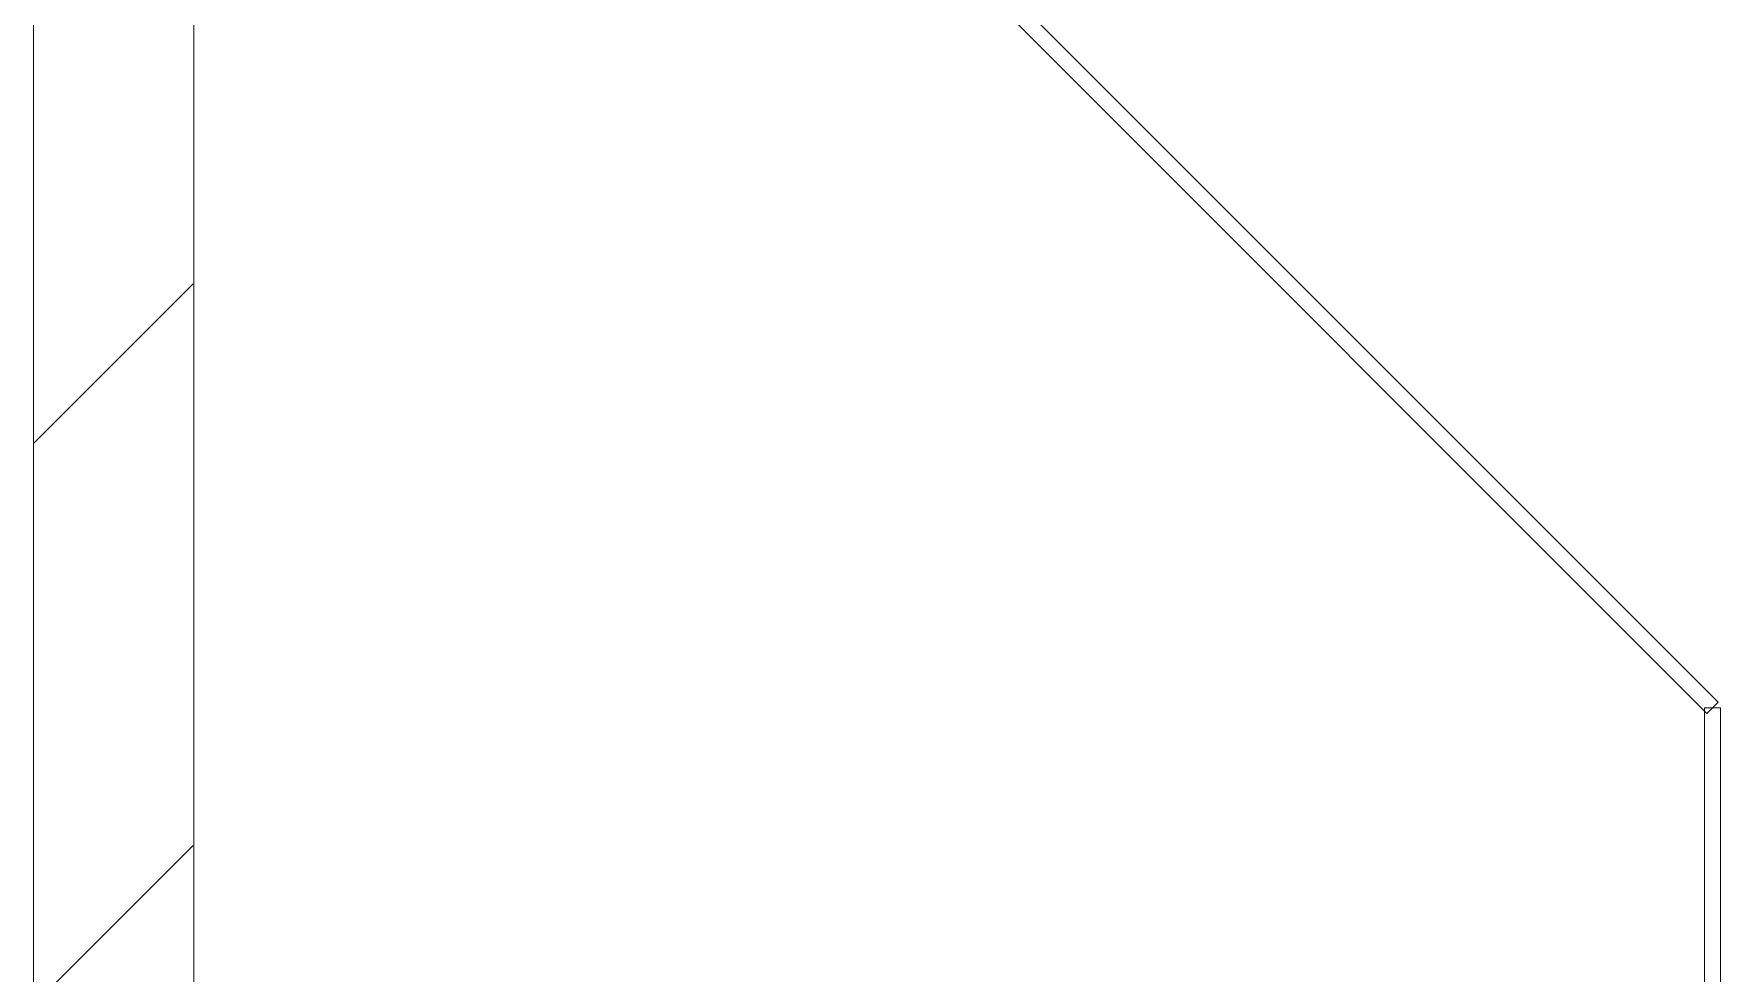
# Model space of a CAD drawing. Header units: millimetres. Extents: x 5121 to 246734, y -48180 to 129206.
# Drawn here: x 103053 to 104102, y 31875 to 32462 of the extents above; entities that cross this region are included whole.
import ezdxf

# ---------------------------------------------------------------- set-up
doc = ezdxf.new("R2010")
doc.units = ezdxf.units.MM
for name, color, linetype, lineweight in [('0-1', 7, 'Continuous', 5), ('A-GLAZ-CURT-1', 253, 'Continuous', 9), ('A-GLAZ-CURT-2', 50, 'Continuous', 9), ('A-WALL-1', 250, 'Continuous', 18), ('A-WALL-PATT-1', 9, 'Continuous', 9)]:
    doc.layers.add(name, color=color, linetype=linetype, lineweight=lineweight)

# ---------------------------------------------------------------- blocks, each defined once
blk = doc.blocks.new('System Panel - Glazed-580250-TKCS_MB TỔNG THỂ TẦNG 1')
at = {"layer": 'A-GLAZ-CURT-2'}
for p, q in [((350.5813885465674, 4.999999999946886), (-350.5813885466367, 4.999999999946886)), ((-350.5813885466367, 4.999999999946886), (-350.5813885466367, -5.000000000085493)), ((350.5813885465674, -5.000000000085493), (350.5813885465674, 4.999999999946886)), ((-350.5813885466367, -5.000000000085493), (350.5813885465674, -5.000000000085493))]:
    blk.add_line(p, q, dxfattribs=at)
blk = doc.blocks.new('System Panel - Glazed-917855-TKCS_MB TỔNG THỂ TẦNG 1')
at = {"layer": 'A-GLAZ-CURT-2'}
for p, q in [((347.1015228010967, 5.000000000016189), (-347.1015228010967, 5.000000000016189)), ((-347.1015228010967, 5.000000000016189), (-347.1015228010967, -5.000000000016189)), ((347.1015228010967, -5.000000000016189), (347.1015228010967, 5.000000000016189)), ((-347.1015228010967, -5.000000000016189), (347.1015228010967, -5.000000000016189))]:
    blk.add_line(p, q, dxfattribs=at)
blk = doc.blocks.new('NCV_TKTC_TANG 1_rvt-1-TKCS_MB TỔNG THỂ TẦNG 1')
at = {"layer": 'A-WALL-PATT-1'}
h = blk.add_hatch(dxfattribs=at)
h.set_pattern_fill('FP_2', color=256, style=0, pattern_type=2)
h.set_pattern_definition([(45, (0, 0), (-175.3624817342638, 175.3624817342638), [])])
h.paths.add_polyline_path([(103152.5642870163, 28936.93603804368), (103152.5642870163, 31236.93603804447), (103052.5642870163, 31236.93603804447), (103052.5642870163, 28936.93603804518), (103143.4733779229, 28936.93603804368)])
h.paths.add_polyline_path([(103052.5642870163, 31336.93603804265), (103152.5642870163, 31336.93603804265), (103151.7111644262, 33336.93603804684), (103052.5642870163, 33336.93603804684), (103052.5642870163, 31504.8349100026)])
at = {"layer": 'A-WALL-1'}
for p, q in [((103052.5642870163, 33336.93603804484), (103052.5642870164, 31336.93603804517)), ((103152.5642870164, 31336.93603804488), (103152.5642870164, 33336.93603804484))]:
    blk.add_line(p, q, dxfattribs=at)
at = {"layer": 'A-GLAZ-CURT-1'}
for name, p, rotation in [('System Panel - Glazed-580250-TKCS_MB TỔNG THỂ TẦNG 1', (103853.0401565952, 32289.0375608467), 315), ('System Panel - Glazed-917855-TKCS_MB TỔNG THỂ TẦNG 1', (104100.9386337942, 31694.03756084728), 270.0000000000007)]:
    blk.add_blockref(name, p, dxfattribs=dict(at, rotation=rotation))

msp = doc.modelspace()

# ---------------------------------------------------------------- block references
at = {"layer": '0-1'}
msp.add_blockref('NCV_TKTC_TANG 1_rvt-1-TKCS_MB TỔNG THỂ TẦNG 1', (0, 0), dxfattribs=at)

doc.saveas('drawing.dxf')
